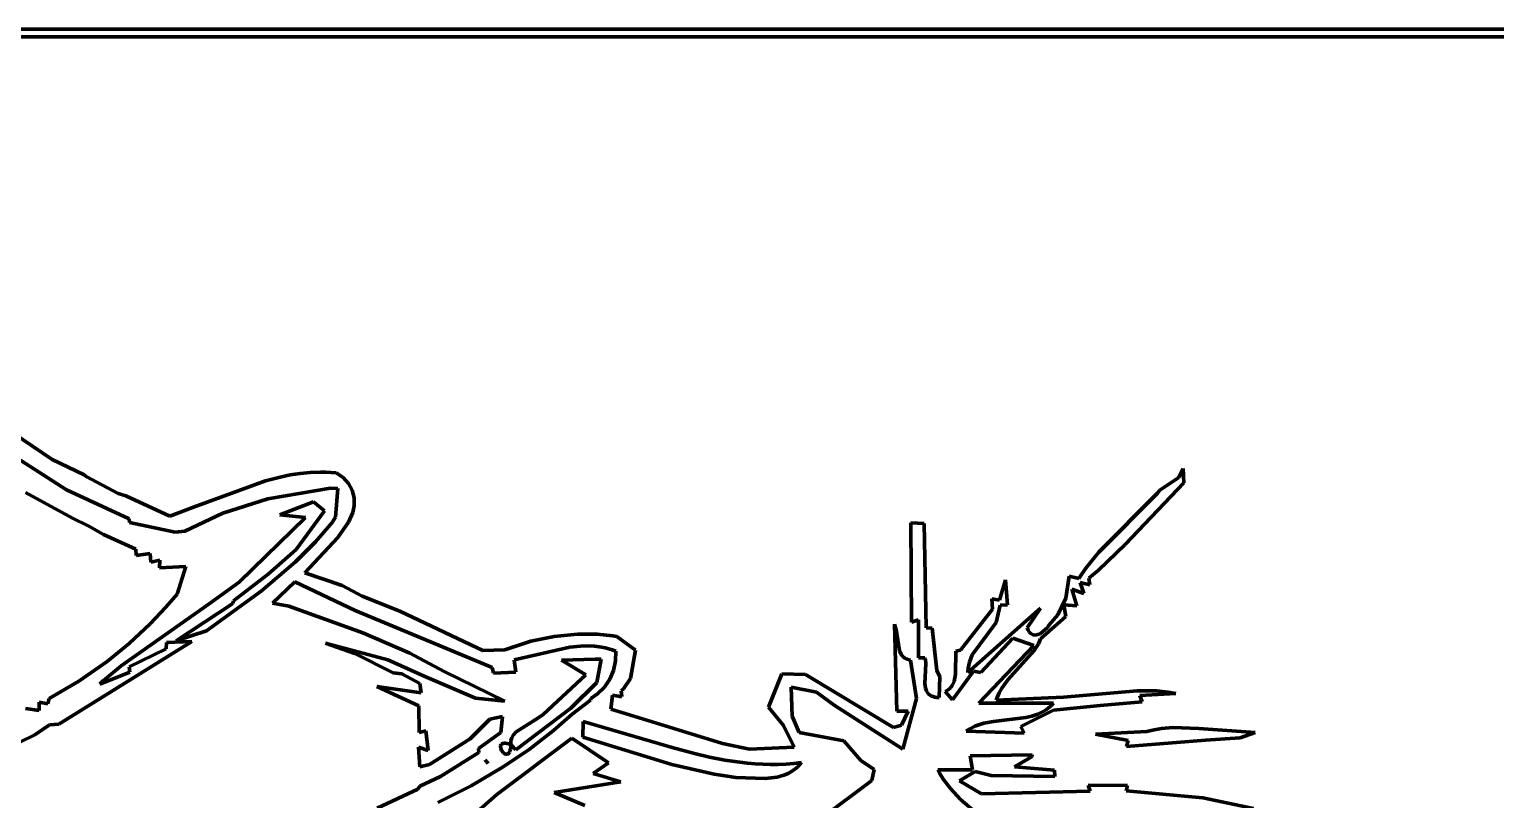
# Model space of a CAD drawing. Header units: millimetres. Extents: x 0 to 7.9, y 0 to 11.
# Drawn here: x 2.807 to 5.543, y 9.59 to 11.028 of the extents above; entities that cross this region are included whole.
import ezdxf

# ---------------------------------------------------------------- set-up
doc = ezdxf.new("R2010")
doc.units = ezdxf.units.MM
doc.layers.add('color#020202ff', color=7, linetype='CONTINUOUS', lineweight=100)
doc.layers.add('color#fefefeff', color=7, linetype='CONTINUOUS', lineweight=100)

msp = doc.modelspace()

# ---------------------------------------------------------------- linework, layer by layer
at = {"layer": 'color#020202ff'}
for p, q in [((0.0208, 11.0278), (7.875, 11.0278)), ((5.5838, 11.0139), (0.0446, 11.0141)), ((2.8759, 10.1681), (2.7308, 10.2611)), ((2.7588, 10.2865), (2.8493, 10.2248)), ((2.8493, 10.2248), (2.909, 10.1964)), ((4.9516, 10.1914), (4.9599, 10.2077)), ((4.9599, 10.2077), (4.9611, 10.1812)), ((2.909, 10.1964), (2.9127, 10.1929)), ((2.9127, 10.1929), (2.9723, 10.1616)), ((3.113, 10.1357), (3.2473, 10.185)), ((3.2473, 10.185), (3.2748, 10.1921)), ((3.2748, 10.1921), (3.2934, 10.1959)), ((3.2934, 10.1959), (3.3121, 10.1987)), ((3.3121, 10.1987), (3.331, 10.2005)), ((3.331, 10.2005), (3.3501, 10.2012)), ((3.3501, 10.2012), (3.3597, 10.201)), ((3.3597, 10.201), (3.3694, 10.2006)), ((3.3694, 10.2006), (3.3791, 10.1997)), ((3.3791, 10.1997), (3.3922, 10.1912)), ((3.3922, 10.1912), (3.4024, 10.1803)), ((3.4024, 10.1803), (3.4093, 10.1676)), ((4.9611, 10.1812), (4.8514, 10.0662)), ((4.916, 10.1675), (4.9516, 10.1914)), ((2.7993, 10.1634), (2.8871, 10.115)), ((2.9929, 10.1142), (2.8759, 10.1681)), ((2.9723, 10.1616), (2.9867, 10.157)), ((2.9867, 10.157), (3.0692, 10.1189)), ((3.2516, 10.1512), (3.168, 10.1244)), ((3.3684, 10.171), (3.2516, 10.1512)), ((3.3823, 10.1704), (3.3684, 10.171)), ((3.3781, 10.1174), (3.3823, 10.1704)), ((3.4093, 10.1676), (3.4129, 10.1535)), ((3.4129, 10.1535), (3.413, 10.1384)), ((4.8025, 10.0517), (4.911, 10.1616)), ((4.911, 10.1616), (4.916, 10.1675)), ((3.0692, 10.1189), (3.113, 10.1357)), ((3.168, 10.1244), (3.0972, 10.091)), ((3.274, 10.1214), (3.3367, 10.1458)), ((3.3577, 10.1288), (3.3048, 10.0565)), ((3.3367, 10.1458), (3.3577, 10.1288)), ((3.4104, 10.1259), (3.402, 10.1077)), ((3.413, 10.1384), (3.4104, 10.1259)), ((2.8871, 10.115), (2.9178, 10.1006)), ((2.9178, 10.1006), (2.9449, 10.0845)), ((2.9937, 10.1074), (2.9929, 10.1142)), ((3.0787, 10.089), (2.9937, 10.1074)), ((3.1984, 9.9961), (3.3223, 10.1165)), ((3.3223, 10.1165), (3.274, 10.1214)), ((3.3406, 10.0713), (3.3682, 10.1031)), ((3.3682, 10.1031), (3.3717, 10.1069)), ((3.3717, 10.1069), (3.3781, 10.1174)), ((3.402, 10.1077), (3.3825, 10.0789)), ((4.4517, 10.1065), (4.4762, 10.1053)), ((4.4525, 9.9214), (4.4517, 10.1065)), ((4.4762, 10.1053), (4.4802, 9.9104)), ((2.9449, 10.0845), (3.0057, 10.0577)), ((3.0972, 10.091), (3.0787, 10.089)), ((3.3035, 10.034), (3.3406, 10.0713)), ((3.3825, 10.0789), (3.3206, 10.0133)), ((3.0057, 10.0577), (3.0059, 10.0457)), ((3.0059, 10.0457), (3.0323, 10.0492)), ((3.0323, 10.0492), (3.0336, 10.0329)), ((3.3048, 10.0565), (3.2526, 10.011)), ((4.7781, 10.022), (4.8025, 10.0517)), ((4.8514, 10.0662), (4.8019, 10.0182)), ((3.0336, 10.0329), (3.0502, 10.0367)), ((3.0502, 10.0367), (3.0499, 10.0225)), ((3.0499, 10.0225), (3.0985, 10.025)), ((3.0985, 10.025), (3.0823, 9.9734)), ((3.2396, 9.9792), (3.3035, 10.034)), ((4.765, 10.0027), (4.7781, 10.022)), ((4.8019, 10.0182), (4.7839, 10.0035)), ((3.1425, 9.9555), (3.1984, 9.9961)), ((3.2526, 10.011), (3.1875, 9.9612)), ((3.3021, 9.9965), (3.2606, 9.9566)), ((3.4149, 9.9427), (3.3021, 9.9965)), ((3.3206, 10.0133), (3.3907, 9.9899)), ((3.3907, 9.9899), (3.428, 9.9694)), ((4.6171, 9.962), (4.6283, 10)), ((4.6283, 10), (4.6319, 9.9533)), ((4.7406, 9.966), (4.7472, 10.0072)), ((4.7472, 10.0072), (4.765, 10.0027)), ((4.7855, 9.9907), (4.7673, 9.9954)), ((4.7673, 9.9954), (4.7745, 9.9745)), ((4.7839, 10.0035), (4.7855, 9.9907)), ((3.0823, 9.9734), (3.0616, 9.9489)), ((3.1372, 9.9052), (3.2396, 9.9792)), ((3.1875, 9.9612), (3.1865, 9.9558)), ((3.428, 9.9694), (3.4979, 9.9415)), ((4.604, 9.9453), (4.6025, 9.9647)), ((4.6025, 9.9647), (4.6171, 9.962)), ((4.7257, 9.9349), (4.7406, 9.966)), ((4.7745, 9.9745), (4.7517, 9.9828)), ((4.7517, 9.9828), (4.7614, 9.9515)), ((2.9784, 9.8395), (3.1425, 9.9555)), ((3.0616, 9.9489), (3.0323, 9.9178)), ((3.1865, 9.9558), (3.0806, 9.8862)), ((3.2606, 9.9566), (3.2908, 9.9513)), ((3.2908, 9.9513), (3.4289, 9.901)), ((3.6703, 9.8368), (3.4149, 9.9427)), ((3.4979, 9.9415), (3.653, 9.8685)), ((4.5442, 9.8686), (4.604, 9.9453)), ((4.558, 9.8275), (4.6887, 9.9432)), ((4.6184, 9.9528), (4.6106, 9.9203)), ((4.6319, 9.9533), (4.6184, 9.9528)), ((4.6936, 9.947), (4.6685, 9.9109)), ((4.6887, 9.9432), (4.6936, 9.947)), ((4.7096, 9.9164), (4.7257, 9.9349)), ((4.7614, 9.9515), (4.7369, 9.9536)), ((4.7369, 9.9536), (4.741, 9.9315)), ((3.0323, 9.9178), (2.9932, 9.8814)), ((3.0821, 9.8867), (3.1372, 9.9052)), ((4.4255, 9.7549), (4.4209, 9.9173)), ((4.4209, 9.9173), (4.424, 9.9074)), ((4.424, 9.9074), (4.4301, 9.8679)), ((4.4655, 9.9253), (4.4525, 9.9214)), ((4.4658, 9.8545), (4.4655, 9.9253)), ((4.4802, 9.9104), (4.4913, 9.9101)), ((4.4913, 9.9101), (4.4997, 9.8307)), ((4.6106, 9.9203), (4.5662, 9.8605)), ((4.6685, 9.9109), (4.6703, 9.9063)), ((4.6703, 9.9063), (4.6725, 9.9027)), ((4.6928, 9.8995), (4.7064, 9.9112)), ((4.741, 9.9315), (4.6937, 9.8899)), ((4.7064, 9.9112), (4.7096, 9.9164)), ((2.9436, 9.7819), (3.1097, 9.8849)), ((2.9932, 9.8814), (2.9517, 9.8478)), ((3.0624, 9.883), (3.062, 9.8711)), ((3.1097, 9.8849), (3.0624, 9.883)), ((3.0806, 9.8862), (3.0821, 9.8867)), ((3.4755, 9.8509), (3.3594, 9.8817)), ((3.3594, 9.8817), (3.4143, 9.8624)), ((3.4289, 9.901), (3.5167, 9.8636)), ((3.6938, 9.8698), (3.7427, 9.8856)), ((3.7427, 9.8856), (3.7859, 9.8946)), ((3.7859, 9.8946), (3.8298, 9.8989)), ((3.8298, 9.8989), (3.8665, 9.8985)), ((3.8665, 9.8985), (3.8957, 9.8954)), ((3.8957, 9.8954), (3.9029, 9.8943)), ((3.9029, 9.8943), (3.9379, 9.8687)), ((4.5785, 9.77), (4.6809, 9.8776)), ((4.6419, 9.8914), (4.5818, 9.827)), ((4.6809, 9.8776), (4.6419, 9.8914)), ((4.6725, 9.9027), (4.6751, 9.9001)), ((4.6751, 9.9001), (4.6795, 9.8978)), ((4.6795, 9.8978), (4.6844, 9.8972)), ((4.6894, 9.881), (4.6817, 9.8685)), ((4.6844, 9.8972), (4.6928, 9.8995)), ((4.6937, 9.8899), (4.6894, 9.881)), ((3.062, 9.8711), (2.9933, 9.8376)), ((3.4143, 9.8624), (3.4855, 9.8263)), ((3.5435, 9.8203), (3.4755, 9.8509)), ((3.5167, 9.8636), (3.5807, 9.8289)), ((3.653, 9.8685), (3.6938, 9.8698)), ((3.8155, 9.8744), (3.7114, 9.8509)), ((3.7114, 9.8509), (3.7144, 9.8278)), ((3.7998, 9.8504), (3.8627, 9.8518)), ((3.8451, 9.8228), (3.7998, 9.8504)), ((3.8352, 9.8764), (3.8155, 9.8744)), ((3.8483, 9.8767), (3.8352, 9.8764)), ((3.8614, 9.8761), (3.8483, 9.8767)), ((3.8745, 9.8745), (3.8614, 9.8761)), ((3.8627, 9.8518), (3.8737, 9.8521)), ((3.8737, 9.8521), (3.8659, 9.8085)), ((3.8811, 9.8732), (3.8745, 9.8745)), ((3.8877, 9.8716), (3.8811, 9.8732)), ((3.8942, 9.8696), (3.8877, 9.8716)), ((3.9008, 9.8673), (3.8942, 9.8696)), ((3.9006, 9.8487), (3.9008, 9.8673)), ((3.9379, 9.8687), (3.9284, 9.8158)), ((4.4301, 9.8679), (4.4333, 9.861)), ((4.4333, 9.861), (4.4363, 9.8571)), ((4.4363, 9.8571), (4.4402, 9.854)), ((4.4402, 9.854), (4.4425, 9.8528)), ((4.4425, 9.8528), (4.4451, 9.8518)), ((4.4451, 9.8518), (4.4479, 9.851)), ((4.4479, 9.851), (4.4511, 9.8505)), ((4.4511, 9.8505), (4.4621, 9.7785)), ((4.4779, 9.8548), (4.4658, 9.8545)), ((4.4786, 9.8521), (4.4779, 9.8548)), ((4.4794, 9.8434), (4.4786, 9.8521)), ((4.5351, 9.8238), (4.5356, 9.8673)), ((4.5356, 9.8673), (4.5442, 9.8686)), ((4.5662, 9.8605), (4.5609, 9.8466)), ((4.6817, 9.8685), (4.6327, 9.8135)), ((2.9517, 9.8478), (2.899, 9.8111)), ((2.9944, 9.8278), (2.9383, 9.8056)), ((2.9448, 9.8115), (2.9784, 9.8395)), ((2.9933, 9.8376), (2.9944, 9.8278)), ((3.4855, 9.8263), (3.5019, 9.8247)), ((3.5019, 9.8247), (3.5351, 9.8064)), ((3.5807, 9.8289), (3.6938, 9.774)), ((3.6726, 9.8262), (3.6703, 9.8368)), ((3.7144, 9.8278), (3.6726, 9.8262)), ((3.7652, 9.7489), (3.8451, 9.8228)), ((3.89, 9.8146), (3.8969, 9.831)), ((3.8969, 9.831), (3.9006, 9.8487)), ((4.1857, 9.7627), (4.2109, 9.8248)), ((4.2109, 9.8248), (4.2549, 9.8234)), ((4.2549, 9.8234), (4.4191, 9.7246)), ((4.4777, 9.8069), (4.4794, 9.8434)), ((4.4997, 9.8307), (4.5054, 9.819)), ((4.5682, 9.8296), (4.529, 9.7762)), ((4.5323, 9.8104), (4.5351, 9.8238)), ((4.5586, 9.8354), (4.558, 9.8275)), ((4.5609, 9.8466), (4.5586, 9.8354)), ((4.5818, 9.827), (4.5682, 9.8296)), ((2.899, 9.8111), (2.8439, 9.7784)), ((2.9383, 9.8056), (2.9448, 9.8115)), ((3.5377, 9.7894), (3.4553, 9.8012)), ((3.4553, 9.8012), (3.5335, 9.7647)), ((3.5351, 9.8064), (3.5377, 9.7894)), ((3.6395, 9.7795), (3.5435, 9.8203)), ((3.8659, 9.8085), (3.8173, 9.7608)), ((3.867, 9.7871), (3.88, 9.7998)), ((3.88, 9.7998), (3.89, 9.8146)), ((3.9156, 9.7969), (3.9113, 9.7927)), ((3.9284, 9.8158), (3.9156, 9.7969)), ((4.2754, 9.7904), (4.2281, 9.7998)), ((4.2281, 9.7998), (4.2298, 9.7458)), ((4.4789, 9.798), (4.4777, 9.8069)), ((4.4807, 9.7928), (4.4789, 9.798)), ((4.5054, 9.819), (4.5045, 9.7806)), ((4.5157, 9.7916), (4.5211, 9.7949)), ((4.5211, 9.7949), (4.5254, 9.7988)), ((4.5254, 9.7988), (4.5288, 9.8031)), ((4.5288, 9.8031), (4.5323, 9.8104)), ((4.6213, 9.7979), (4.6166, 9.7895)), ((4.6327, 9.8135), (4.6213, 9.7979)), ((2.8414, 9.769), (2.8251, 9.7721)), ((2.8251, 9.7721), (2.8252, 9.7561)), ((2.8439, 9.7784), (2.8414, 9.769)), ((2.862, 9.7305), (2.9436, 9.7819)), ((3.6938, 9.774), (3.6395, 9.7795)), ((3.8199, 9.7494), (3.854, 9.7757)), ((3.854, 9.7757), (3.8547, 9.7788)), ((3.8547, 9.7788), (3.867, 9.7871)), ((3.8947, 9.7849), (3.8919, 9.7587)), ((3.9123, 9.7815), (3.8947, 9.7849)), ((3.9113, 9.7927), (3.9123, 9.7815)), ((4.3087, 9.7664), (4.2754, 9.7904)), ((4.4621, 9.7785), (4.4368, 9.6844)), ((4.4819, 9.7905), (4.4807, 9.7928)), ((4.4835, 9.7883), (4.4819, 9.7905)), ((4.4854, 9.7864), (4.4835, 9.7883)), ((4.4876, 9.7847), (4.4854, 9.7864)), ((4.4901, 9.7833), (4.4876, 9.7847)), ((4.4931, 9.7822), (4.4901, 9.7833)), ((4.4964, 9.7814), (4.4931, 9.7822)), ((4.5002, 9.7808), (4.4964, 9.7814)), ((4.5045, 9.7806), (4.5002, 9.7808)), ((4.529, 9.7762), (4.5157, 9.7916)), ((4.7176, 9.7697), (4.5785, 9.77)), ((4.611, 9.7758), (4.7363, 9.7812)), ((4.6126, 9.7805), (4.611, 9.7758)), ((4.6166, 9.7895), (4.6126, 9.7805)), ((4.7132, 9.7652), (4.7176, 9.7697)), ((4.7363, 9.7812), (4.8736, 9.7933)), ((4.8832, 9.7727), (4.805, 9.7658)), ((4.8736, 9.7933), (4.9097, 9.7931)), ((4.9458, 9.7882), (4.879, 9.7841)), ((4.879, 9.7841), (4.8832, 9.7727)), ((4.9097, 9.7931), (4.9314, 9.7908)), ((4.9314, 9.7908), (4.9458, 9.7882)), ((2.8252, 9.7561), (2.7996, 9.7602)), ((3.5335, 9.7647), (3.5341, 9.715)), ((3.6662, 9.7399), (3.6896, 9.7448)), ((3.6896, 9.7448), (3.6865, 9.7154)), ((3.8173, 9.7608), (3.7142, 9.6829)), ((3.7508, 9.7386), (3.7631, 9.7471)), ((3.7631, 9.7471), (3.7652, 9.7489)), ((3.785, 9.7189), (3.8199, 9.7494)), ((3.8919, 9.7587), (3.9263, 9.7482)), ((3.9263, 9.7482), (4.1004, 9.6948)), ((4.2142, 9.7282), (4.1857, 9.7627)), ((4.2298, 9.7458), (4.2434, 9.7152)), ((4.4368, 9.6844), (4.3087, 9.7664)), ((4.4468, 9.7551), (4.4255, 9.7549)), ((4.4338, 9.7292), (4.4468, 9.7551)), ((4.6057, 9.736), (4.6658, 9.743)), ((4.7179, 9.7571), (4.6565, 9.7263)), ((4.6658, 9.743), (4.6772, 9.7457)), ((4.6772, 9.7457), (4.6828, 9.7474)), ((4.6828, 9.7474), (4.6882, 9.7494)), ((4.6882, 9.7494), (4.6935, 9.7517)), ((4.6935, 9.7517), (4.6987, 9.7545)), ((4.6987, 9.7545), (4.7037, 9.7576)), ((4.7037, 9.7576), (4.7085, 9.7611)), ((4.7085, 9.7611), (4.7132, 9.7652)), ((4.805, 9.7658), (4.7179, 9.7571)), ((2.8173, 9.7107), (2.8442, 9.7297)), ((2.8442, 9.7297), (2.862, 9.7305)), ((3.5341, 9.715), (3.5468, 9.7183)), ((3.5468, 9.7183), (3.5511, 9.6817)), ((3.6293, 9.7036), (3.6662, 9.7399)), ((3.6865, 9.7154), (3.6451, 9.6851)), ((3.7096, 9.71), (3.7152, 9.7162)), ((3.7152, 9.7162), (3.7508, 9.7386)), ((3.7391, 9.6834), (3.785, 9.7189)), ((3.8401, 9.736), (3.8394, 9.7063)), ((4.0062, 9.6871), (3.8401, 9.736)), ((4.234, 9.6877), (4.2142, 9.7282)), ((4.2434, 9.7152), (4.3263, 9.6996)), ((4.4191, 9.7246), (4.4338, 9.7292)), ((4.5548, 9.7178), (4.5601, 9.7212)), ((4.6632, 9.7138), (4.5548, 9.7178)), ((4.5601, 9.7212), (4.5654, 9.7242)), ((4.5654, 9.7242), (4.5709, 9.7268)), ((4.5709, 9.7268), (4.5765, 9.729)), ((4.5765, 9.729), (4.588, 9.7326)), ((4.588, 9.7326), (4.6057, 9.736)), ((4.6565, 9.7263), (4.6632, 9.7138)), ((4.7961, 9.7119), (4.8916, 9.7171)), ((4.8916, 9.7171), (4.9055, 9.7204)), ((4.9055, 9.7204), (4.9194, 9.7226)), ((4.9194, 9.7226), (4.9403, 9.7243)), ((4.9403, 9.7243), (4.989, 9.7227)), ((4.989, 9.7227), (5.0938, 9.7151)), ((5.0938, 9.7151), (5.066, 9.7054)), ((2.7612, 9.6835), (2.8173, 9.7107)), ((3.5511, 9.6817), (3.5327, 9.688)), ((3.5327, 9.688), (3.5354, 9.651)), ((3.5537, 9.6558), (3.6293, 9.7036)), ((3.8187, 9.7048), (3.6788, 9.5998)), ((3.6857, 9.6888), (3.6859, 9.6905)), ((3.6863, 9.6853), (3.6857, 9.6888)), ((3.6859, 9.6905), (3.6864, 9.6919)), ((3.6878, 9.6818), (3.6863, 9.6853)), ((3.6864, 9.6919), (3.6872, 9.6932)), ((3.6872, 9.6932), (3.6884, 9.6942)), ((3.6884, 9.6942), (3.69, 9.6949)), ((3.69, 9.6949), (3.6921, 9.6953)), ((3.6921, 9.6953), (3.6947, 9.6953)), ((3.6947, 9.6953), (3.6977, 9.6949)), ((3.6977, 9.6949), (3.7013, 9.694)), ((3.7013, 9.694), (3.7055, 9.6925)), ((3.7051, 9.688), (3.7044, 9.6842)), ((3.7051, 9.698), (3.7054, 9.7006)), ((3.7051, 9.6953), (3.7051, 9.698)), ((3.7055, 9.6925), (3.7051, 9.6953)), ((3.7055, 9.6925), (3.7051, 9.688)), ((3.7054, 9.7006), (3.7069, 9.7055)), ((3.7142, 9.6829), (3.7055, 9.6925)), ((3.7069, 9.7055), (3.7096, 9.71)), ((3.8875, 9.6584), (3.8187, 9.7048)), ((3.8394, 9.7063), (4.0053, 9.6553)), ((4.048, 9.6759), (4.0062, 9.6871)), ((4.1004, 9.6948), (4.1505, 9.6844)), ((4.1505, 9.6844), (4.234, 9.6877)), ((4.3263, 9.6996), (4.3583, 9.6628)), ((4.8573, 9.7002), (4.7961, 9.7119)), ((5.001, 9.701), (4.8538, 9.6894)), ((4.8538, 9.6894), (4.8573, 9.7002)), ((5.066, 9.7054), (5.001, 9.701)), ((3.6454, 9.678), (3.574, 9.6332)), ((3.6451, 9.6851), (3.6454, 9.678)), ((3.6572, 9.6639), (3.6627, 9.6571)), ((3.6579, 9.663), (3.6572, 9.6639)), ((3.6627, 9.6571), (3.6579, 9.663)), ((3.6914, 9.6773), (3.6878, 9.6818)), ((3.6911, 9.6509), (3.7391, 9.6834)), ((3.6942, 9.6753), (3.6914, 9.6773)), ((3.6957, 9.6748), (3.6942, 9.6753)), ((3.6972, 9.6747), (3.6957, 9.6748)), ((3.6986, 9.6749), (3.6972, 9.6747)), ((3.7, 9.6757), (3.6986, 9.6749)), ((3.7013, 9.6769), (3.7, 9.6757)), ((3.7025, 9.6787), (3.7013, 9.6769)), ((3.7036, 9.6811), (3.7025, 9.6787)), ((3.7044, 9.6842), (3.7036, 9.6811)), ((3.8586, 9.6386), (3.8875, 9.6584)), ((4.076, 9.6693), (4.048, 9.6759)), ((4.1042, 9.6638), (4.076, 9.6693)), ((4.1183, 9.6615), (4.1042, 9.6638)), ((4.1325, 9.6596), (4.1183, 9.6615)), ((4.1467, 9.658), (4.1325, 9.6596)), ((4.161, 9.6568), (4.1467, 9.658)), ((4.2477, 9.6593), (4.2331, 9.6576)), ((4.2445, 9.6555), (4.2477, 9.6593)), ((4.3583, 9.6628), (4.383, 9.6461)), ((4.5621, 9.6716), (4.6779, 9.6737)), ((4.5665, 9.6457), (4.5621, 9.6716)), ((4.6779, 9.6706), (4.6451, 9.6511)), ((4.6779, 9.6737), (4.6779, 9.6706)), ((3.5354, 9.651), (3.5537, 9.6558)), ((3.574, 9.6332), (3.5356, 9.6153)), ((3.631, 9.6157), (3.6911, 9.6509)), ((3.9105, 9.6231), (3.8586, 9.6386)), ((4.0053, 9.6553), (4.0847, 9.6372)), ((4.0847, 9.6372), (4.1252, 9.6313)), ((4.1252, 9.6313), (4.1797, 9.6292)), ((4.1753, 9.656), (4.161, 9.6568)), ((4.1896, 9.6556), (4.1753, 9.656)), ((4.1797, 9.6292), (4.202, 9.6319)), ((4.2041, 9.6558), (4.1896, 9.6556)), ((4.202, 9.6319), (4.2147, 9.6355)), ((4.2185, 9.6564), (4.2041, 9.6558)), ((4.2147, 9.6355), (4.2228, 9.639)), ((4.2331, 9.6576), (4.2185, 9.6564)), ((4.2228, 9.639), (4.2305, 9.6434)), ((4.2305, 9.6434), (4.2377, 9.6489)), ((4.2377, 9.6489), (4.2412, 9.652)), ((4.2412, 9.652), (4.2445, 9.6555)), ((4.383, 9.6461), (4.3788, 9.6255)), ((4.5017, 9.6454), (4.5665, 9.6457)), ((4.5052, 9.6393), (4.5017, 9.6454)), ((4.5127, 9.6274), (4.5052, 9.6393)), ((4.5713, 9.6426), (4.542, 9.6248)), ((4.5762, 9.6409), (4.5713, 9.6426)), ((4.6013, 9.635), (4.5762, 9.6409)), ((4.7199, 9.633), (4.6013, 9.635)), ((4.6451, 9.6511), (4.7194, 9.6447)), ((4.7194, 9.6447), (4.7199, 9.633)), ((3.5316, 9.6094), (3.4556, 9.5738)), ((3.5356, 9.6153), (3.5316, 9.6094)), ((3.5687, 9.5847), (3.631, 9.6157)), ((3.7862, 9.6032), (3.9105, 9.6231)), ((3.8431, 9.5791), (3.7862, 9.6032)), ((4.3788, 9.6255), (4.2871, 9.5571)), ((4.5253, 9.6108), (4.5127, 9.6274)), ((4.5442, 9.5903), (4.5253, 9.6108)), ((4.542, 9.6248), (4.5833, 9.6009)), ((4.5833, 9.6009), (4.7861, 9.6057)), ((4.7861, 9.6057), (4.7826, 9.6172)), ((4.7826, 9.6172), (4.8555, 9.6165)), ((4.8555, 9.6165), (4.8532, 9.6062)), ((4.8532, 9.6062), (4.9962, 9.5934)), ((3.6788, 9.5998), (3.6114, 9.5396)), ((4.6459, 9.504), (4.5442, 9.5903)), ((4.9962, 9.5934), (5.0908, 9.5731))]:
    msp.add_line(p, q, dxfattribs=at)
at = {"layer": 'color#fefefeff'}
for p, q in [((0.0446, 11.0141), (5.5838, 11.0139)), ((2.7308, 10.2611), (2.8759, 10.1681)), ((2.8493, 10.2248), (2.7588, 10.2865)), ((2.909, 10.1964), (2.8493, 10.2248)), ((4.9599, 10.2077), (4.9516, 10.1914)), ((4.9611, 10.1812), (4.9599, 10.2077)), ((2.9127, 10.1929), (2.909, 10.1964)), ((2.9723, 10.1616), (2.9127, 10.1929)), ((3.2473, 10.185), (3.113, 10.1357)), ((3.2748, 10.1921), (3.2473, 10.185)), ((3.2934, 10.1959), (3.2748, 10.1921)), ((3.3121, 10.1987), (3.2934, 10.1959)), ((3.331, 10.2005), (3.3121, 10.1987)), ((3.3501, 10.2012), (3.331, 10.2005)), ((3.3597, 10.201), (3.3501, 10.2012)), ((3.3694, 10.2006), (3.3597, 10.201)), ((3.3791, 10.1997), (3.3694, 10.2006)), ((3.3922, 10.1912), (3.3791, 10.1997)), ((3.4024, 10.1803), (3.3922, 10.1912)), ((3.4093, 10.1676), (3.4024, 10.1803)), ((4.8514, 10.0662), (4.9611, 10.1812)), ((4.9516, 10.1914), (4.916, 10.1675)), ((2.8871, 10.115), (2.7993, 10.1634)), ((2.8759, 10.1681), (2.9929, 10.1142)), ((2.9867, 10.157), (2.9723, 10.1616)), ((3.0692, 10.1189), (2.9867, 10.157)), ((3.168, 10.1244), (3.2516, 10.1512)), ((3.2516, 10.1512), (3.3684, 10.171)), ((3.3684, 10.171), (3.3823, 10.1704)), ((3.3823, 10.1704), (3.3781, 10.1174)), ((3.4129, 10.1535), (3.4093, 10.1676)), ((3.413, 10.1384), (3.4129, 10.1535)), ((4.911, 10.1616), (4.8025, 10.0517)), ((4.916, 10.1675), (4.911, 10.1616)), ((3.113, 10.1357), (3.0692, 10.1189)), ((3.0972, 10.091), (3.168, 10.1244)), ((3.3367, 10.1458), (3.274, 10.1214)), ((3.3048, 10.0565), (3.3577, 10.1288)), ((3.3577, 10.1288), (3.3367, 10.1458)), ((3.402, 10.1077), (3.4104, 10.1259)), ((3.4104, 10.1259), (3.413, 10.1384)), ((2.9178, 10.1006), (2.8871, 10.115)), ((2.9449, 10.0845), (2.9178, 10.1006)), ((2.9929, 10.1142), (2.9937, 10.1074)), ((2.9937, 10.1074), (3.0787, 10.089)), ((3.3223, 10.1165), (3.1984, 9.9961)), ((3.274, 10.1214), (3.3223, 10.1165)), ((3.3682, 10.1031), (3.3406, 10.0713)), ((3.3717, 10.1069), (3.3682, 10.1031)), ((3.3781, 10.1174), (3.3717, 10.1069)), ((3.3825, 10.0789), (3.402, 10.1077)), ((4.4517, 10.1065), (4.4525, 9.9214)), ((4.4762, 10.1053), (4.4517, 10.1065)), ((4.4802, 9.9104), (4.4762, 10.1053)), ((3.0057, 10.0577), (2.9449, 10.0845)), ((3.0787, 10.089), (3.0972, 10.091)), ((3.3406, 10.0713), (3.3035, 10.034)), ((3.3206, 10.0133), (3.3825, 10.0789)), ((3.0059, 10.0457), (3.0057, 10.0577)), ((3.0323, 10.0492), (3.0059, 10.0457)), ((3.0336, 10.0329), (3.0323, 10.0492)), ((3.2526, 10.011), (3.3048, 10.0565)), ((4.8025, 10.0517), (4.7781, 10.022)), ((4.8019, 10.0182), (4.8514, 10.0662)), ((3.0502, 10.0367), (3.0336, 10.0329)), ((3.0499, 10.0225), (3.0502, 10.0367)), ((3.0985, 10.025), (3.0499, 10.0225)), ((3.0823, 9.9734), (3.0985, 10.025)), ((3.3035, 10.034), (3.2396, 9.9792)), ((4.7781, 10.022), (4.765, 10.0027)), ((4.7839, 10.0035), (4.8019, 10.0182)), ((3.1984, 9.9961), (3.1425, 9.9555)), ((3.1875, 9.9612), (3.2526, 10.011)), ((3.2606, 9.9566), (3.3021, 9.9965)), ((3.3021, 9.9965), (3.4149, 9.9427)), ((3.3907, 9.9899), (3.3206, 10.0133)), ((3.428, 9.9694), (3.3907, 9.9899)), ((4.6283, 10), (4.6171, 9.962)), ((4.6319, 9.9533), (4.6283, 10)), ((4.7472, 10.0072), (4.7406, 9.966)), ((4.765, 10.0027), (4.7472, 10.0072)), ((4.7745, 9.9745), (4.7673, 9.9954)), ((4.7673, 9.9954), (4.7855, 9.9907)), ((4.7855, 9.9907), (4.7839, 10.0035)), ((3.0616, 9.9489), (3.0823, 9.9734)), ((3.2396, 9.9792), (3.1372, 9.9052)), ((3.1865, 9.9558), (3.1875, 9.9612)), ((3.4979, 9.9415), (3.428, 9.9694)), ((4.6171, 9.962), (4.6025, 9.9647)), ((4.6025, 9.9647), (4.604, 9.9453)), ((4.7406, 9.966), (4.7257, 9.9349)), ((4.7614, 9.9515), (4.7517, 9.9828)), ((4.7517, 9.9828), (4.7745, 9.9745)), ((3.1425, 9.9555), (2.9784, 9.8395)), ((3.0323, 9.9178), (3.0616, 9.9489)), ((3.0806, 9.8862), (3.1865, 9.9558)), ((3.2908, 9.9513), (3.2606, 9.9566)), ((3.4289, 9.901), (3.2908, 9.9513)), ((3.4149, 9.9427), (3.6703, 9.8368)), ((3.653, 9.8685), (3.4979, 9.9415)), ((4.604, 9.9453), (4.5442, 9.8686)), ((4.6887, 9.9432), (4.558, 9.8275)), ((4.6106, 9.9203), (4.6184, 9.9528)), ((4.6184, 9.9528), (4.6319, 9.9533)), ((4.6685, 9.9109), (4.6936, 9.947)), ((4.6936, 9.947), (4.6887, 9.9432)), ((4.7257, 9.9349), (4.7096, 9.9164)), ((4.741, 9.9315), (4.7369, 9.9536)), ((4.7369, 9.9536), (4.7614, 9.9515)), ((2.9932, 9.8814), (3.0323, 9.9178)), ((3.1372, 9.9052), (3.0821, 9.8867)), ((4.424, 9.9074), (4.4209, 9.9173)), ((4.4209, 9.9173), (4.4255, 9.7549)), ((4.4301, 9.8679), (4.424, 9.9074)), ((4.4525, 9.9214), (4.4655, 9.9253)), ((4.4655, 9.9253), (4.4658, 9.8545)), ((4.4913, 9.9101), (4.4802, 9.9104)), ((4.4997, 9.8307), (4.4913, 9.9101)), ((4.5662, 9.8605), (4.6106, 9.9203)), ((4.6703, 9.9063), (4.6685, 9.9109)), ((4.6725, 9.9027), (4.6703, 9.9063)), ((4.7064, 9.9112), (4.6928, 9.8995)), ((4.6937, 9.8899), (4.741, 9.9315)), ((4.7096, 9.9164), (4.7064, 9.9112)), ((3.1097, 9.8849), (2.9436, 9.7819)), ((2.9517, 9.8478), (2.9932, 9.8814)), ((3.062, 9.8711), (3.0624, 9.883)), ((3.0624, 9.883), (3.1097, 9.8849)), ((3.0821, 9.8867), (3.0806, 9.8862)), ((3.4143, 9.8624), (3.3594, 9.8817)), ((3.3594, 9.8817), (3.4755, 9.8509)), ((3.5167, 9.8636), (3.4289, 9.901)), ((3.7427, 9.8856), (3.6938, 9.8698)), ((3.7859, 9.8946), (3.7427, 9.8856)), ((3.8298, 9.8989), (3.7859, 9.8946)), ((3.8665, 9.8985), (3.8298, 9.8989)), ((3.8957, 9.8954), (3.8665, 9.8985)), ((3.9029, 9.8943), (3.8957, 9.8954)), ((3.9379, 9.8687), (3.9029, 9.8943)), ((4.6809, 9.8776), (4.5785, 9.77)), ((4.5818, 9.827), (4.6419, 9.8914)), ((4.6419, 9.8914), (4.6809, 9.8776)), ((4.6751, 9.9001), (4.6725, 9.9027)), ((4.6795, 9.8978), (4.6751, 9.9001)), ((4.6844, 9.8972), (4.6795, 9.8978)), ((4.6817, 9.8685), (4.6894, 9.881)), ((4.6928, 9.8995), (4.6844, 9.8972)), ((4.6894, 9.881), (4.6937, 9.8899)), ((2.9933, 9.8376), (3.062, 9.8711)), ((3.4855, 9.8263), (3.4143, 9.8624)), ((3.4755, 9.8509), (3.5435, 9.8203)), ((3.5807, 9.8289), (3.5167, 9.8636)), ((3.6938, 9.8698), (3.653, 9.8685)), ((3.7114, 9.8509), (3.8155, 9.8744)), ((3.7144, 9.8278), (3.7114, 9.8509)), ((3.8627, 9.8518), (3.7998, 9.8504)), ((3.7998, 9.8504), (3.8451, 9.8228)), ((3.8155, 9.8744), (3.8352, 9.8764)), ((3.8352, 9.8764), (3.8483, 9.8767)), ((3.8483, 9.8767), (3.8614, 9.8761)), ((3.8614, 9.8761), (3.8745, 9.8745)), ((3.8737, 9.8521), (3.8627, 9.8518)), ((3.8659, 9.8085), (3.8737, 9.8521)), ((3.8745, 9.8745), (3.8811, 9.8732)), ((3.8811, 9.8732), (3.8877, 9.8716)), ((3.8877, 9.8716), (3.8942, 9.8696)), ((3.8942, 9.8696), (3.9008, 9.8673)), ((3.9008, 9.8673), (3.9006, 9.8487)), ((3.9284, 9.8158), (3.9379, 9.8687)), ((4.4333, 9.861), (4.4301, 9.8679)), ((4.4363, 9.8571), (4.4333, 9.861)), ((4.4402, 9.854), (4.4363, 9.8571)), ((4.4425, 9.8528), (4.4402, 9.854)), ((4.4451, 9.8518), (4.4425, 9.8528)), ((4.4479, 9.851), (4.4451, 9.8518)), ((4.4511, 9.8505), (4.4479, 9.851)), ((4.4621, 9.7785), (4.4511, 9.8505)), ((4.4658, 9.8545), (4.4779, 9.8548)), ((4.4779, 9.8548), (4.4786, 9.8521)), ((4.4786, 9.8521), (4.4794, 9.8434)), ((4.5356, 9.8673), (4.5351, 9.8238)), ((4.5442, 9.8686), (4.5356, 9.8673)), ((4.5609, 9.8466), (4.5662, 9.8605)), ((4.6327, 9.8135), (4.6817, 9.8685)), ((2.899, 9.8111), (2.9517, 9.8478)), ((2.9383, 9.8056), (2.9944, 9.8278)), ((2.9784, 9.8395), (2.9448, 9.8115)), ((2.9944, 9.8278), (2.9933, 9.8376)), ((3.5019, 9.8247), (3.4855, 9.8263)), ((3.5351, 9.8064), (3.5019, 9.8247)), ((3.6938, 9.774), (3.5807, 9.8289)), ((3.6703, 9.8368), (3.6726, 9.8262)), ((3.6726, 9.8262), (3.7144, 9.8278)), ((3.8451, 9.8228), (3.7652, 9.7489)), ((3.8969, 9.831), (3.89, 9.8146)), ((3.9006, 9.8487), (3.8969, 9.831)), ((4.2109, 9.8248), (4.1857, 9.7627)), ((4.2549, 9.8234), (4.2109, 9.8248)), ((4.4191, 9.7246), (4.2549, 9.8234)), ((4.4794, 9.8434), (4.4777, 9.8069)), ((4.5054, 9.819), (4.4997, 9.8307)), ((4.529, 9.7762), (4.5682, 9.8296)), ((4.5351, 9.8238), (4.5323, 9.8104)), ((4.558, 9.8275), (4.5586, 9.8354)), ((4.5586, 9.8354), (4.5609, 9.8466)), ((4.5682, 9.8296), (4.5818, 9.827)), ((2.8439, 9.7784), (2.899, 9.8111)), ((2.9448, 9.8115), (2.9383, 9.8056)), ((3.5335, 9.7647), (3.4553, 9.8012)), ((3.4553, 9.8012), (3.5377, 9.7894)), ((3.5377, 9.7894), (3.5351, 9.8064)), ((3.5435, 9.8203), (3.6395, 9.7795)), ((3.8173, 9.7608), (3.8659, 9.8085)), ((3.88, 9.7998), (3.867, 9.7871)), ((3.89, 9.8146), (3.88, 9.7998)), ((3.9113, 9.7927), (3.9156, 9.7969)), ((3.9156, 9.7969), (3.9284, 9.8158)), ((4.2298, 9.7458), (4.2281, 9.7998)), ((4.2281, 9.7998), (4.2754, 9.7904)), ((4.4777, 9.8069), (4.4789, 9.798)), ((4.4789, 9.798), (4.4807, 9.7928)), ((4.5045, 9.7806), (4.5054, 9.819)), ((4.5211, 9.7949), (4.5157, 9.7916)), ((4.5254, 9.7988), (4.5211, 9.7949)), ((4.5288, 9.8031), (4.5254, 9.7988)), ((4.5323, 9.8104), (4.5288, 9.8031)), ((4.6166, 9.7895), (4.6213, 9.7979)), ((4.6213, 9.7979), (4.6327, 9.8135)), ((2.8252, 9.7561), (2.8251, 9.7721)), ((2.8251, 9.7721), (2.8414, 9.769)), ((2.8414, 9.769), (2.8439, 9.7784)), ((2.9436, 9.7819), (2.862, 9.7305)), ((3.6395, 9.7795), (3.6938, 9.774)), ((3.854, 9.7757), (3.8199, 9.7494)), ((3.8547, 9.7788), (3.854, 9.7757)), ((3.867, 9.7871), (3.8547, 9.7788)), ((3.8919, 9.7587), (3.8947, 9.7849)), ((3.8947, 9.7849), (3.9123, 9.7815)), ((3.9123, 9.7815), (3.9113, 9.7927)), ((4.2754, 9.7904), (4.3087, 9.7664)), ((4.4368, 9.6844), (4.4621, 9.7785)), ((4.4807, 9.7928), (4.4819, 9.7905)), ((4.4819, 9.7905), (4.4835, 9.7883)), ((4.4835, 9.7883), (4.4854, 9.7864)), ((4.4854, 9.7864), (4.4876, 9.7847)), ((4.4876, 9.7847), (4.4901, 9.7833)), ((4.4901, 9.7833), (4.4931, 9.7822)), ((4.4931, 9.7822), (4.4964, 9.7814)), ((4.4964, 9.7814), (4.5002, 9.7808)), ((4.5002, 9.7808), (4.5045, 9.7806)), ((4.5157, 9.7916), (4.529, 9.7762)), ((4.5785, 9.77), (4.7176, 9.7697)), ((4.7363, 9.7812), (4.611, 9.7758)), ((4.611, 9.7758), (4.6126, 9.7805)), ((4.6126, 9.7805), (4.6166, 9.7895)), ((4.7176, 9.7697), (4.7132, 9.7652)), ((4.8736, 9.7933), (4.7363, 9.7812)), ((4.805, 9.7658), (4.8832, 9.7727)), ((4.9097, 9.7931), (4.8736, 9.7933)), ((4.879, 9.7841), (4.9458, 9.7882)), ((4.8832, 9.7727), (4.879, 9.7841)), ((4.9314, 9.7908), (4.9097, 9.7931)), ((4.9458, 9.7882), (4.9314, 9.7908)), ((2.7996, 9.7602), (2.8252, 9.7561)), ((3.5341, 9.715), (3.5335, 9.7647)), ((3.6896, 9.7448), (3.6662, 9.7399)), ((3.6865, 9.7154), (3.6896, 9.7448)), ((3.7142, 9.6829), (3.8173, 9.7608)), ((3.7631, 9.7471), (3.7508, 9.7386)), ((3.7652, 9.7489), (3.7631, 9.7471)), ((3.8199, 9.7494), (3.785, 9.7189)), ((3.9263, 9.7482), (3.8919, 9.7587)), ((4.1004, 9.6948), (3.9263, 9.7482)), ((4.1857, 9.7627), (4.2142, 9.7282)), ((4.2434, 9.7152), (4.2298, 9.7458)), ((4.3087, 9.7664), (4.4368, 9.6844)), ((4.4255, 9.7549), (4.4468, 9.7551)), ((4.4468, 9.7551), (4.4338, 9.7292)), ((4.6658, 9.743), (4.6057, 9.736)), ((4.6565, 9.7263), (4.7179, 9.7571)), ((4.6772, 9.7457), (4.6658, 9.743)), ((4.6828, 9.7474), (4.6772, 9.7457)), ((4.6882, 9.7494), (4.6828, 9.7474)), ((4.6935, 9.7517), (4.6882, 9.7494)), ((4.6987, 9.7545), (4.6935, 9.7517)), ((4.7037, 9.7576), (4.6987, 9.7545)), ((4.7085, 9.7611), (4.7037, 9.7576)), ((4.7132, 9.7652), (4.7085, 9.7611)), ((4.7179, 9.7571), (4.805, 9.7658)), ((2.8442, 9.7297), (2.8173, 9.7107)), ((2.862, 9.7305), (2.8442, 9.7297)), ((3.5468, 9.7183), (3.5341, 9.715)), ((3.5511, 9.6817), (3.5468, 9.7183)), ((3.6662, 9.7399), (3.6293, 9.7036)), ((3.6451, 9.6851), (3.6865, 9.7154)), ((3.7152, 9.7162), (3.7096, 9.71)), ((3.7508, 9.7386), (3.7152, 9.7162)), ((3.785, 9.7189), (3.7391, 9.6834)), ((3.8394, 9.7063), (3.8401, 9.736)), ((3.8401, 9.736), (4.0062, 9.6871)), ((4.2142, 9.7282), (4.234, 9.6877)), ((4.3263, 9.6996), (4.2434, 9.7152)), ((4.4338, 9.7292), (4.4191, 9.7246)), ((4.5601, 9.7212), (4.5548, 9.7178)), ((4.5548, 9.7178), (4.6632, 9.7138)), ((4.5654, 9.7242), (4.5601, 9.7212)), ((4.5709, 9.7268), (4.5654, 9.7242)), ((4.5765, 9.729), (4.5709, 9.7268)), ((4.588, 9.7326), (4.5765, 9.729)), ((4.6057, 9.736), (4.588, 9.7326)), ((4.6632, 9.7138), (4.6565, 9.7263)), ((4.8916, 9.7171), (4.7961, 9.7119)), ((4.9055, 9.7204), (4.8916, 9.7171)), ((4.9194, 9.7226), (4.9055, 9.7204)), ((4.9403, 9.7243), (4.9194, 9.7226)), ((4.989, 9.7227), (4.9403, 9.7243)), ((5.0938, 9.7151), (4.989, 9.7227)), ((5.066, 9.7054), (5.0938, 9.7151)), ((2.8173, 9.7107), (2.7612, 9.6835)), ((3.5354, 9.651), (3.5327, 9.688)), ((3.5327, 9.688), (3.5511, 9.6817)), ((3.6293, 9.7036), (3.5537, 9.6558)), ((3.6788, 9.5998), (3.8187, 9.7048)), ((3.6859, 9.6905), (3.6857, 9.6888)), ((3.6857, 9.6888), (3.6863, 9.6853)), ((3.6864, 9.6919), (3.6859, 9.6905)), ((3.6863, 9.6853), (3.6878, 9.6818)), ((3.6872, 9.6932), (3.6864, 9.6919)), ((3.6884, 9.6942), (3.6872, 9.6932)), ((3.69, 9.6949), (3.6884, 9.6942)), ((3.6921, 9.6953), (3.69, 9.6949)), ((3.6947, 9.6953), (3.6921, 9.6953)), ((3.6977, 9.6949), (3.6947, 9.6953)), ((3.7013, 9.694), (3.6977, 9.6949)), ((3.7055, 9.6925), (3.7013, 9.694)), ((3.7044, 9.6842), (3.7051, 9.688)), ((3.7054, 9.7006), (3.7051, 9.698)), ((3.7051, 9.698), (3.7051, 9.6953)), ((3.7051, 9.6953), (3.7055, 9.6925)), ((3.7051, 9.688), (3.7055, 9.6925)), ((3.7069, 9.7055), (3.7054, 9.7006)), ((3.7055, 9.6925), (3.7142, 9.6829)), ((3.7096, 9.71), (3.7069, 9.7055)), ((3.8187, 9.7048), (3.8875, 9.6584)), ((4.0053, 9.6553), (3.8394, 9.7063)), ((4.0062, 9.6871), (4.048, 9.6759)), ((4.1505, 9.6844), (4.1004, 9.6948)), ((4.234, 9.6877), (4.1505, 9.6844)), ((4.3583, 9.6628), (4.3263, 9.6996)), ((4.7961, 9.7119), (4.8573, 9.7002)), ((4.8538, 9.6894), (5.001, 9.701)), ((4.8573, 9.7002), (4.8538, 9.6894)), ((5.001, 9.701), (5.066, 9.7054)), ((3.574, 9.6332), (3.6454, 9.678)), ((3.6454, 9.678), (3.6451, 9.6851)), ((3.6572, 9.6639), (3.6579, 9.663)), ((3.6627, 9.6571), (3.6572, 9.6639)), ((3.6579, 9.663), (3.6627, 9.6571)), ((3.6878, 9.6818), (3.6914, 9.6773)), ((3.7391, 9.6834), (3.6911, 9.6509)), ((3.6914, 9.6773), (3.6942, 9.6753)), ((3.6942, 9.6753), (3.6957, 9.6748)), ((3.6957, 9.6748), (3.6972, 9.6747)), ((3.6972, 9.6747), (3.6986, 9.6749)), ((3.6986, 9.6749), (3.7, 9.6757)), ((3.7, 9.6757), (3.7013, 9.6769)), ((3.7013, 9.6769), (3.7025, 9.6787)), ((3.7025, 9.6787), (3.7036, 9.6811)), ((3.7036, 9.6811), (3.7044, 9.6842)), ((3.8875, 9.6584), (3.8586, 9.6386)), ((4.048, 9.6759), (4.076, 9.6693)), ((4.076, 9.6693), (4.1042, 9.6638)), ((4.1042, 9.6638), (4.1183, 9.6615)), ((4.1183, 9.6615), (4.1325, 9.6596)), ((4.1325, 9.6596), (4.1467, 9.658)), ((4.1467, 9.658), (4.161, 9.6568)), ((4.2331, 9.6576), (4.2477, 9.6593)), ((4.2477, 9.6593), (4.2445, 9.6555)), ((4.383, 9.6461), (4.3583, 9.6628)), ((4.6779, 9.6737), (4.5621, 9.6716)), ((4.5621, 9.6716), (4.5665, 9.6457)), ((4.6451, 9.6511), (4.6779, 9.6706)), ((4.6779, 9.6706), (4.6779, 9.6737)), ((3.5537, 9.6558), (3.5354, 9.651)), ((3.5356, 9.6153), (3.574, 9.6332)), ((3.6911, 9.6509), (3.631, 9.6157)), ((3.8586, 9.6386), (3.9105, 9.6231)), ((4.0847, 9.6372), (4.0053, 9.6553)), ((4.1252, 9.6313), (4.0847, 9.6372)), ((4.1797, 9.6292), (4.1252, 9.6313)), ((4.161, 9.6568), (4.1753, 9.656)), ((4.1753, 9.656), (4.1896, 9.6556)), ((4.202, 9.6319), (4.1797, 9.6292)), ((4.1896, 9.6556), (4.2041, 9.6558)), ((4.2147, 9.6355), (4.202, 9.6319)), ((4.2041, 9.6558), (4.2185, 9.6564)), ((4.2228, 9.639), (4.2147, 9.6355)), ((4.2185, 9.6564), (4.2331, 9.6576)), ((4.2305, 9.6434), (4.2228, 9.639)), ((4.2377, 9.6489), (4.2305, 9.6434)), ((4.2412, 9.652), (4.2377, 9.6489)), ((4.2445, 9.6555), (4.2412, 9.652)), ((4.3788, 9.6255), (4.383, 9.6461)), ((4.5665, 9.6457), (4.5017, 9.6454)), ((4.5017, 9.6454), (4.5052, 9.6393)), ((4.5052, 9.6393), (4.5127, 9.6274)), ((4.542, 9.6248), (4.5713, 9.6426)), ((4.5713, 9.6426), (4.5762, 9.6409)), ((4.5762, 9.6409), (4.6013, 9.635)), ((4.6013, 9.635), (4.7199, 9.633)), ((4.7194, 9.6447), (4.6451, 9.6511)), ((4.7199, 9.633), (4.7194, 9.6447)), ((3.4556, 9.5738), (3.5316, 9.6094)), ((3.5316, 9.6094), (3.5356, 9.6153)), ((3.631, 9.6157), (3.5687, 9.5847)), ((3.9105, 9.6231), (3.7862, 9.6032)), ((3.7862, 9.6032), (3.8431, 9.5791)), ((4.2871, 9.5571), (4.3788, 9.6255)), ((4.5127, 9.6274), (4.5253, 9.6108)), ((4.5253, 9.6108), (4.5442, 9.5903)), ((4.5833, 9.6009), (4.542, 9.6248)), ((4.7861, 9.6057), (4.5833, 9.6009)), ((4.8555, 9.6165), (4.7826, 9.6172)), ((4.7826, 9.6172), (4.7861, 9.6057)), ((4.8532, 9.6062), (4.8555, 9.6165)), ((4.9962, 9.5934), (4.8532, 9.6062)), ((3.6114, 9.5396), (3.6788, 9.5998)), ((4.5442, 9.5903), (4.6459, 9.504)), ((5.0908, 9.5731), (4.9962, 9.5934))]:
    msp.add_line(p, q, dxfattribs=at)

doc.saveas('drawing.dxf')
